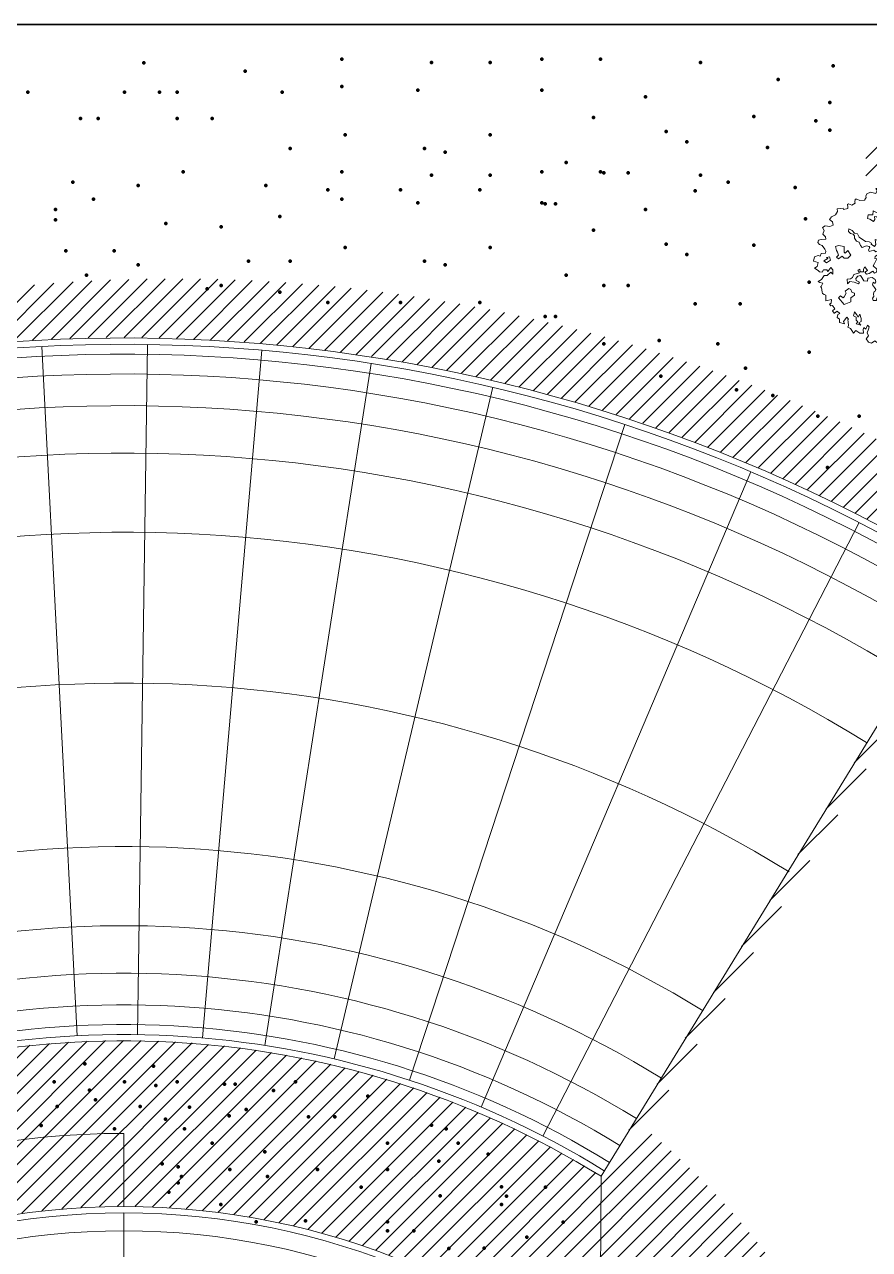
# Model space of a CAD drawing. Header units: millimetres. Extents: x 262 to 370, y -104 to 114.
# Drawn here: x 309.99 to 331.33, y 83.31 to 114.26 of the extents above; entities that cross this region are included whole.
import ezdxf

# ---------------------------------------------------------------- set-up
doc = ezdxf.new("R2010")
doc.units = ezdxf.units.MM
doc.header["$LTSCALE"] = 0.1
doc.layers.get('0').update_dxf_attribs({"lineweight": 9})
for name, color, linetype, lineweight in [('detalles', 2, 'Continuous', 9), ('gruesomarco', 20, 'Continuous', 100), ('letreros y cotas', 6, 'Continuous', 13), ('mobiliario', 3, 'Continuous', 13), ('terreno', 8, 'Continuous', 35)]:
    doc.layers.add(name, color=color, linetype=linetype, lineweight=lineweight)

# ---------------------------------------------------------------- blocks, each defined once
blk = doc.blocks.new('arbol1')
at = {"color": 0, "linetype": 'ByBlock'}
for points in [[(98.430052415685, 86.90007055756854), (98.53582258097981, 86.82122911186539), (98.58767070122246, 86.7714345145792), (98.63744489665532, 86.79218226344844), (98.68099731765909, 86.74238766616224), (98.6229274229874, 86.68636874421529), (98.55863575388662, 86.67806964466757), (98.5150833328828, 86.59300387430366), (98.4570134382111, 86.65732189579833), (98.38649999468123, 86.59922819896445), (98.36576074658421, 86.52868585280899), (98.5150833328828, 86.49133990484435), (98.47982661111786, 86.49133990484435), (98.55034005464779, 86.54320927701747), (98.61463172374857, 86.44984440710584), (98.58767070122246, 86.38552638561117), (98.5088615584537, 86.37722728606349), (98.44456988935292, 86.38552638561117), (98.40723924277825, 86.33365701343808), (98.37198252101331, 86.38552638561117), (98.31391262634162, 86.34818043764653), (98.33672579924837, 86.25689034262186), (98.430052415685, 86.21332006999643), (98.45079166378201, 86.15522637316252), (98.5088615584537, 86.18427322157947), (98.50056585921493, 86.09920745121556), (98.46530913744994, 86.06186150325092), (98.39272176911032, 86.0763849274594), (98.32843010000954, 86.06186150325092), (98.25791665647961, 86.09920745121556), (98.22265993471467, 86.06186150325092), (98.21436423547584, 86.00584258130397), (98.13555509270714, 86.04733807904245), (98.06504164917726, 86.1261795247456), (97.95719755907265, 86.16352547271023), (97.86387094263603, 86.16974979737103), (97.78506179986732, 86.2278434942049), (97.82031852163226, 86.13447862429328), (97.94268008540473, 86.10543177587635), (97.89912766440096, 86.04733807904245), (97.94268008540473, 85.96227230867854), (97.99245428083759, 86.01206690596473), (98.09200267170337, 85.91247771139234), (98.15007256637506, 85.81288851681995), (98.24339918281169, 85.88343086297539), (98.27865590457668, 85.76931824419455), (98.20814246104675, 85.75479481998605), (98.13555509270714, 85.68217769894369), (98.17081181447207, 85.64068220120521), (98.09200267170337, 85.60333625324054), (98.05052417550928, 85.65520562541366), (98.00697175450557, 85.5825885043713), (97.9074233636398, 85.62615877699673), (97.83483599530018, 85.72574797156909), (97.7415093788635, 85.71952364690833), (97.72699190519563, 85.64068220120521), (97.80580104796434, 85.61785967744902), (97.92194083730772, 85.53279390708511), (97.87009271706512, 85.48922363445968), (97.91364513806889, 85.424905612965), (97.89912766440096, 85.38963443988729), (97.80580104796434, 85.41868128830424), (97.79957927353519, 85.37511101567884), (97.82031852163226, 85.32531641839262), (97.77054432619934, 85.32531641839262), (97.71247443152765, 85.32531641839262), (97.68551340900154, 85.29626956997566), (97.63573921356863, 85.36058759147036), (97.62122173990076, 85.26722272155874), (97.67099593533362, 85.21742812427254), (97.59218679256492, 85.18215695119483), (97.56315184522907, 85.21742812427254), (97.46982522879239, 85.22572722382023), (97.42627280778862, 85.12406325436092), (97.47812092803122, 85.13236235390863), (97.4905644768894, 85.08049298173552), (97.38479431159453, 85.05352090820548), (97.35575936425874, 85.10331550549168), (97.27695022148998, 85.16763352698635), (97.24169349972505, 85.12406325436092), (97.20436285315043, 85.18838127585559), (97.14836688328842, 85.18215695119483), (97.14836688328842, 85.095016405944), (97.22717602605712, 85.05974523286625), (97.18362360505336, 85.01617496024085), (97.11933193595257, 85.02447405978853), (97.0757795149488, 85.0887920812832), (97.01148784584802, 85.06804433241396), (96.9617136504151, 85.13236235390863), (96.8829045076464, 85.1966803754033), (96.92645692865017, 85.21120379961178), (96.86838703397848, 85.10331550549168), (96.7688386431127, 85.10331550549168), (96.73980369577686, 85.0452218086578), (96.78957789120977, 85.05974523286625), (96.82483461297471, 85.00995063558008), (96.80409536487764, 84.98090378716313), (96.62573783124321, 84.89583801679919), (96.56144616214237, 84.98920288671081), (96.5531504629036, 85.0887920812832), (96.57596363581035, 85.13236235390863), (96.51789374113866, 85.17385785164711), (96.53863298923568, 85.26099839689795), (96.51167196670951, 85.33154074305341), (96.45982384646697, 85.37511101567884), (96.42456712470198, 85.29626956997566), (96.445306372799, 85.21120379961178), (96.37479292926912, 85.15311010277787), (96.40382787660496, 85.10953983015247), (96.43286282394081, 85.0452218086578), (96.36649723003029, 84.89583801679919), (96.29598378650041, 84.96638036295465), (96.23791389182873, 85.0306983844493), (96.18813969639581, 84.98920288671081), (96.13836550096295, 85.0306983844493), (96.05333458376509, 84.97467946250234), (95.98074721542548, 84.99542721137158), (95.92267732075379, 85.08049298173552), (95.98074721542548, 85.15933442743864), (95.94549049366054, 85.23817587314178), (95.98074721542548, 85.32531641839262), (96.0014864635225, 85.38963443988729), (95.96000796732847, 85.424905612965), (95.9102337718956, 85.32531641839262), (95.86668135089184, 85.36888669101805), (95.84386817798509, 85.31701731884493), (95.85838565165301, 85.22572722382023), (95.75883726078723, 85.22572722382023), (95.65928886992151, 85.29626956997566), (95.60121897524982, 85.22572722382023), (95.55766655424605, 85.2900452453149), (95.53070553171989, 85.34606416726189), (95.45811816338028, 85.37511101567884), (95.47885741147729, 85.41868128830424), (95.4664138626191, 85.51204615821587), (95.45811816338028, 85.56184075550206), (95.47885741147729, 85.5825885043713), (95.43737891528326, 85.6323831016575), (95.35027407327573, 85.5244948075374), (95.37930902061157, 85.46017678604272), (95.25072568241, 85.49752273400739), (95.25072568241, 85.5825885043713), (95.18643401330917, 85.61785967744902), (95.20717326140618, 85.69670112315217), (95.25694745683904, 85.71952364690833), (95.19265578773826, 85.783841668403), (95.12214234420838, 85.7340470711168), (95.11384664496956, 85.7340470711168), (95.07236814877547, 85.79006599306379), (95.12836411863748, 85.83986059034999), (95.07236814877547, 85.92700113560082), (95.02881572777176, 85.9187020360531), (94.99355900600676, 85.96227230867854), (95.0350375022008, 85.98302005754778), (95.04333320143962, 86.0763849274594), (94.90645416399923, 86.04111375438168), (94.90645416399923, 86.11165610053712), (94.90645416399923, 86.18427322157947), (94.8649756678052, 86.19879664578798), (94.82142324680137, 86.2278434942049), (94.8131275475626, 86.26311466728262), (94.79238829946553, 86.37722728606349), (94.77164905136851, 86.39175071027196), (94.78616652503644, 86.40627413448044), (94.82764502123052, 86.48511558018359), (94.74883587846182, 86.50586332905283), (94.71357915669682, 86.53491017746978), (94.79238829946553, 86.57848045009519), (94.8649756678052, 86.68636874421529), (94.93548911133507, 86.68636874421529), (95.02881572777176, 86.76521018991843), (95.07858992320462, 86.71334081774529), (95.07858992320462, 86.82952821141308), (95.02881572777176, 86.88554713336006), (94.95622835943209, 86.78595793878767), (94.92926733690598, 86.82952821141308), (94.84216249489845, 86.82952821141308), (94.8131275475626, 86.76521018991843), (94.74261410403267, 86.77765883923996), (94.71357915669682, 86.80670568765692), (94.6202525402602, 86.86479938449082), (94.68454420936098, 86.90836965711622), (94.71357915669682, 87.01418317634938), (94.59121759292435, 87.04323002476633), (94.6140307658311, 87.1573426435472), (94.70735738226773, 87.18638949196415), (94.75713157770059, 87.17186606775567), (94.78616652503644, 87.23618408925034), (94.8919366903313, 87.25070751345882), (94.90645416399923, 87.30050211074501), (94.87741921666338, 87.34407238337042), (94.8131275475626, 87.4436615779428), (94.74261410403267, 87.466484101699), (94.6990616830289, 87.51627869898519), (94.72187485593565, 87.57437239581907), (94.78616652503644, 87.59512014468834), (94.90023238957014, 87.6013444693491), (94.8919366903313, 87.65943816618301), (94.82764502123052, 87.72375618767768), (94.8649756678052, 87.82334538225007), (94.82142324680137, 87.89596250329242), (94.88571491590221, 87.93953277591783), (95.00807647967468, 87.92500935170938), (95.08688562244345, 87.95198142523941), (95.07236814877547, 88.03912197049021), (94.99978078043591, 88.0951408924372), (95.04333320143962, 88.16775801347956), (95.15117729154423, 88.21755261076578), (95.20095148697709, 88.2963940564689), (95.18643401330917, 88.36901117751125), (95.34405229884658, 88.38353460171973), (95.35027407327573, 88.3544877533028), (95.45811816338028, 88.37523550217205), (95.45811816338028, 88.41880577479748), (95.45189638895118, 88.47482469674443), (95.4726356370482, 88.48934812095291), (95.47885741147729, 88.48934812095291), (95.55766655424605, 88.46237604742288), (95.64477139625359, 88.51217064470907), (95.63647569701476, 88.5391427182391), (95.64477139625359, 88.61175983928146), (95.68832381725736, 88.61175983928146), (95.75883726078723, 88.57648866620374), (95.88742059898885, 88.58271299086451), (95.88742059898885, 88.6055355146207), (95.92267732075379, 88.65533011190689), (95.9164555463247, 88.69060128498461), (95.93719479442171, 88.74869498181852), (96.03052141085834, 88.790190479557), (96.16740044829879, 88.75491930647928), (96.20265717006373, 88.8337607521824), (96.16740044829879, 88.87733102480783), (96.23169211739958, 88.87733102480783), (96.26072706473542, 88.82753642752164), (96.27524453840334, 88.69682560964537), (96.25243136549659, 88.59723641507298), (96.29598378650041, 88.56196524199527), (96.33953620750412, 88.59101209041222), (96.3540536811721, 88.69060128498461), (96.41004965103406, 88.69682560964537), (96.45982384646697, 88.6055355146207), (96.59048110947822, 88.43332919900593), (96.64025530491108, 88.38975892638052), (96.68173380110517, 88.58271299086451), (96.62573783124321, 88.64080668769842), (96.58218541023939, 88.71964813340156), (96.59048110947822, 88.80471390376547), (96.63195960567231, 88.79848957910468)], [(96.63195960567231, 88.79848957910468), (96.66721632743725, 88.88355534946862), (96.73980369577686, 88.91882652254634), (96.79787359044855, 88.87733102480783), (96.79787359044855, 88.82753642752164), (96.81239106411647, 88.76944273068776), (96.84764778588146, 88.76944273068776), (96.91193945498225, 88.8337607521824), (96.99697037218004, 88.86280760059935), (97.01148784584802, 88.82753642752164), (97.04674456761296, 88.82753642752164), (97.09029698861673, 88.85450850105167), (97.1338494096205, 88.79848957910468), (97.12555371038167, 88.7403958822708), (97.15458865771751, 88.74869498181852), (97.23339780048622, 88.79848957910468), (97.28317199591913, 88.80471390376547), (97.297689469587, 88.7403958822708), (97.27695022148998, 88.66985353611534), (97.35575936425874, 88.71134903385385), (97.36198113868784, 88.6055355146207), (97.42005103335953, 88.59723641507298), (97.43456850702745, 88.66985353611534), (97.43456850702745, 88.72587245806233), (97.51337764979615, 88.71964813340156), (97.53411689789323, 88.73417155761001), (97.54863437156109, 88.66985353611534), (97.51337764979615, 88.61175983928146), (97.56937361965817, 88.61175983928146), (97.62744351432985, 88.66985353611534), (97.67099593533362, 88.61175983928146), (97.6564784616657, 88.55366614244758), (97.6564784616657, 88.4976472205006), (97.64818276242687, 88.42503009945824), (97.70003088266947, 88.43955352366669), (97.72699190519563, 88.4976472205006), (97.77884002543817, 88.43955352366669), (97.84313169453901, 88.48934812095291), (97.86387094263603, 88.5391427182391), (97.88461019073304, 88.4976472205006), (97.9343843861659, 88.4976472205006), (97.89912766440096, 88.43332919900593), (97.86387094263603, 88.36901117751125), (97.92816261173681, 88.31714180533814), (97.95719755907265, 88.37523550217205), (97.97793680716967, 88.32544090488585), (98.04222847627045, 88.3544877533028), (98.10652014537129, 88.36901117751125), (98.12103761903921, 88.30469315601658), (98.0712634236063, 88.2465994591827), (98.01319352893461, 88.21755261076578), (98.01319352893461, 88.15323458927111), (98.04222847627045, 88.07439314356796), (98.0712634236063, 88.13248684040184), (98.12933331827799, 88.07439314356796), (98.12933331827799, 88.16153368881879), (98.18532928814, 88.18228143768803), (98.19984676180792, 88.22585171031346), (98.22265993471467, 88.14701026461032), (98.24339918281169, 88.0951408924372), (98.19984676180792, 88.05364539469872), (98.19362498737883, 88.01007512207329), (98.24962095724084, 88.03082287094253), (98.25791665647961, 87.9602805247871), (98.25791665647961, 87.91671025216166), (98.21436423547584, 87.88766340374471), (98.1791075137109, 87.852392230667), (98.21436423547584, 87.80882195804159), (98.25791665647961, 87.852392230667), (98.30146907748338, 87.88143907908395), (98.37198252101331, 87.83164448179775), (98.43627419011409, 87.76732646030308), (98.40723924277825, 87.74450393654689), (98.29317337824455, 87.72998051233844), (98.23510348357286, 87.66566249084377), (98.19362498737883, 87.6013444693491), (98.0712634236063, 87.64491474197453), (98.15007256637506, 87.53080212319367), (98.25791665647961, 87.5515498720629), (98.33672579924837, 87.6013444693491), (98.430052415685, 87.55984897161062), (98.47982661111786, 87.61586789355758), (98.52960080655077, 87.5515498720629), (98.52960080655077, 87.48723185056824), (98.44456988935292, 87.50175527477671), (98.35746504734539, 87.48723185056824), (98.22888170914376, 87.40216608020432), (98.35746504734539, 87.35859580757892), (98.430052415685, 87.38764265599585), (98.57937500198364, 87.32954895916197), (98.61463172374857, 87.33784805870965), (98.63744489665532, 87.25070751345882), (98.55863575388662, 87.20921201572031), (98.46530913744994, 87.19468859151186), (98.43627419011409, 87.11584714580869), (98.37198252101331, 87.04323002476633), (98.44456988935292, 86.99965975214093), (98.57937500198364, 87.03700570010557), (98.63744489665532, 86.9726876786109), (98.5938924756515, 86.90007055756854), (98.52337903212162, 86.93534173064626), (98.430052415685, 86.90007055756854)]]:
    blk.add_lwpolyline(points, dxfattribs=at)
for points in [[(96.9978682352567, 88.61274682132492), (96.89794063303106, 88.55544776785874), (96.93328088259864, 88.52009303274133), (96.93328088259864, 88.46279397927515), (96.97593290793884, 88.4189053425776), (97.03320848482429, 88.47620439604381), (97.00518001102932, 88.52009303274133), (97.09779583748235, 88.53350344951), (97.07707913945995, 88.57007731342458)], [(96.28131420954105, 88.25432295496199), (96.20332193463321, 88.26895250052783), (96.10339433240756, 88.31893678121108), (96.08877078086232, 88.21896821984456), (95.97421962709143, 88.21165344706162), (95.95228429977362, 88.12509530246376), (96.01687165243163, 88.10437011291219), (96.10948747888472, 88.04707105944601), (96.13873458197514, 88.09705534012926), (96.13142280620252, 88.17629871194418), (96.19601015886059, 88.16898393916128), (96.2179454861784, 88.10437011291219), (96.30324953685886, 88.14703962081254), (96.33249663994928, 88.20433867427872), (96.42511246640231, 88.18239435592994), (96.43242424217493, 88.23359776541037), (96.3385897864265, 88.28358204609367)], [(97.8350665612204, 87.88980344461328), (97.70711048519979, 87.92515817973072), (97.64983490831435, 87.8532295806987), (97.58524755565628, 87.8325043911471), (97.6132760294513, 87.88248867183034), (97.57793577988366, 87.96051291484815), (97.55600045256585, 87.91052863416488), (97.52066020299822, 87.79593052723251), (97.44876107456759, 87.7313167009834), (97.49872487568041, 87.7240019282005), (97.35614524811456, 87.65329245796562), (97.27693434391125, 87.56673431336776), (97.36345702388712, 87.5740490861507), (97.47800817765801, 87.5813638589336), (97.44144929879496, 87.61671859405104), (97.54259553031602, 87.66060723074852), (97.60596425367868, 87.63134813961688), (97.64983490831435, 87.7240019282005), (97.72051540744951, 87.76057579211505), (97.74245073476737, 87.80324530001542), (97.814349863198, 87.78861575444958), (97.89965391387847, 87.74594624654924), (97.9289010169689, 87.79593052723251), (97.9715530423091, 87.87517389904744), (98.05807572228503, 87.90321386138194), (97.94352456851414, 87.92515817973072)], [(96.48238804328776, 86.91571953568814), (96.54697539594582, 86.91571953568814), (96.62496767085361, 87.00105855148882), (96.60425097283127, 87.05104283217207), (96.63959122239885, 87.10834188563828), (96.6761501012619, 87.17295571188737), (96.65421477394409, 87.2083104470048), (96.64690299817147, 87.28755381881973), (96.6968667992843, 87.3229085539372), (96.68224324773905, 87.38020760740338), (96.68955502351167, 87.4521362064354), (96.73342567814734, 87.49480571433574), (96.76876592771498, 87.50943525990158), (96.77607770348754, 87.5886786317165), (96.75414237616974, 87.65329245796562), (96.81872972882775, 87.7179062842147), (96.80410617728256, 87.79593052723251), (96.77607770348754, 87.84591480791576), (96.80410617728256, 87.88248867183034), (96.82604150460037, 87.87517389904744), (96.86138175416801, 87.8325043911471), (96.88331708148581, 87.8532295806987), (96.90525240880368, 87.80324530001542), (96.88331708148581, 87.74594624654924), (96.84066505614561, 87.66670287473428), (96.86869352994063, 87.61671859405104), (96.89062885725843, 87.55941954058486), (96.84797683191823, 87.48871007034998), (96.79070125503279, 87.47408052478414), (96.79070125503279, 87.40946669853503), (96.84066505614561, 87.3302233267201), (96.91256418457624, 87.35948241785178), (97.00518001102932, 87.35948241785178), (96.9978682352567, 87.3229085539372), (97.04783203636953, 87.29486859160266), (97.11241938902754, 87.24488431091939), (97.19163029323084, 87.26560950047099), (97.21965876702586, 87.21562521978774), (97.26231079236607, 87.1802704846703), (97.30618144700168, 87.10834188563828), (97.4560728503402, 87.01568809705466), (97.40610904922733, 87.00105855148882), (97.30618144700168, 87.00105855148882), (97.24890587011623, 87.05104283217207), (97.18431851745822, 87.0437280593892), (97.1550714143678, 87.09371234007244), (97.09779583748235, 87.12297143120412), (97.00518001102932, 87.08761669608668), (96.94059265837126, 87.10102711285538), (96.98324468371146, 87.13760097676993), (97.02711533834713, 87.18758525745321), (97.05514381214215, 87.15832616632156), (97.06976736368733, 87.19490003023614), (96.98324468371146, 87.26560950047099), (96.96252798568906, 87.20221480301905), (96.87600530571319, 87.21562521978774), (96.76876592771498, 87.1802704846703), (96.82604150460037, 87.13760097676993), (96.83335328037299, 87.07298715052085), (96.92596910682607, 87.0303176426205), (96.93328088259864, 86.95107427080555), (96.96983976146169, 86.93644472523971), (97.01980356257451, 86.87914567177353), (96.92596910682607, 86.87914567177353), (96.86138175416801, 86.9084047629052), (96.88331708148581, 86.9291299524568), (96.81141795305518, 86.95838904358848), (96.76145415194236, 86.87914567177353), (96.80410617728256, 86.81453184552441), (96.78338947926017, 86.74260324649242), (96.72611390237472, 86.67189377625755), (96.74683060039712, 86.59996517722553), (96.79070125503279, 86.57802085887676), (96.82604150460037, 86.52072180541057), (96.76145415194236, 86.47805229751023), (96.64690299817147, 86.47073752472733), (96.61887452437645, 86.52072180541057), (96.63959122239885, 86.56461044210809), (96.66152654971665, 86.66457900347461), (96.63959122239885, 86.72187805694082), (96.5823156455134, 86.76454756484117), (96.47507626751519, 86.72187805694082), (96.44704779372017, 86.69261896580915), (96.39586536331188, 86.62800513956006), (96.35321333797168, 86.67189377625755), (96.25328573574603, 86.59996517722553), (96.28862598531362, 86.55729566932519), (96.3385897864265, 86.50731138864191), (96.2240386326556, 86.46342275194439), (96.23866218420079, 86.40612369847821), (96.23866218420079, 86.33541422824334), (96.26790928729122, 86.30615513711169), (96.31056131263148, 86.29152559154585), (96.33249663994928, 86.22081612131097), (96.26059751151865, 86.15620229506186), (96.18869838308797, 86.10621801437861), (96.1813866073154, 86.05501460489819), (96.10339433240756, 86.05501460489819), (96.0814590050897, 86.11231365836437), (96.11679925465728, 86.14888752227895), (96.10948747888472, 86.22081612131097), (96.12411103042996, 86.27811517477716), (96.15335813352038, 86.28421081876292), (96.16676305577016, 86.32809945546043), (96.13142280620252, 86.37808373614371), (96.0814590050897, 86.44269756239282), (96.10339433240756, 86.51340703262767), (96.14604635774776, 86.47805229751023), (96.16676305577016, 86.52072180541057), (96.14604635774776, 86.58533563165969), (96.07414722931708, 86.62800513956006), (95.96690785131887, 86.61459472279137), (95.95959607554619, 86.54266612375935), (95.86698024909322, 86.54998089654225), (95.80970467220777, 86.62800513956006), (95.78045756911729, 86.67920854904048), (95.70855844068666, 86.66457900347461), (95.65859463957383, 86.60727995000843), (95.67321819111908, 86.55729566932519), (95.75242909532233, 86.51340703262767), (95.73049376800452, 86.47073752472733), (95.61594261423363, 86.51340703262767), (95.5087032362353, 86.52803657819351), (95.45142765934992, 86.47073752472733), (95.4441158835773, 86.59265040444262), (95.53063856355317, 86.59996517722553), (95.58060236466599, 86.63531991234296), (95.60863083846101, 86.70724851137498), (95.75242909532233, 86.74991801927533), (95.70855844068666, 86.81453184552441), (95.75974087109489, 86.84379093665609), (95.77314579334472, 86.77186233762407), (95.85235669754798, 86.77186233762407), (95.85235669754798, 86.84379093665609), (95.88769694711561, 86.90108999012227), (95.95228429977362, 86.80721707274154), (95.88769694711561, 86.76454756484117), (95.93156760175123, 86.71456328415789), (95.99493632511383, 86.73650760250666), (96.08877078086232, 86.79380665597284), (96.13142280620252, 86.74260324649242), (96.1813866073154, 86.76454756484117), (96.18869838308797, 86.80721707274154), (96.19601015886059, 86.84379093665609), (96.10339433240756, 86.9291299524568), (96.13142280620252, 86.98642900592299), (96.18869838308797, 87.10102711285538), (96.13873458197514, 87.11565665842119), (96.15335813352038, 87.16564093910446), (96.19601015886059, 87.19490003023614), (96.24597395997341, 87.12297143120412), (96.27522106306384, 87.058357604955), (96.3178730884041, 87.10102711285538), (96.29593776108624, 87.15832616632156), (96.24597395997341, 87.21562521978774), (96.23866218420079, 87.3094981371685), (96.16676305577016, 87.28023904603685), (96.11679925465728, 87.3229085539372), (96.00224810088645, 87.28755381881973), (95.98153140286405, 87.3302233267201), (96.01687165243163, 87.38752238018628), (95.99493632511383, 87.41678147131796), (95.93156760175123, 87.4314110168838), (95.82310959445749, 87.38752238018628), (95.78045756911729, 87.44482143365246), (95.7451173195497, 87.52406480546739), (95.68052996689164, 87.55210476780192), (95.63056616577882, 87.62403336683394), (95.63056616577882, 87.68864719308306), (95.59400728691577, 87.7240019282005), (95.52332678778055, 87.74594624654924), (95.47945613314494, 87.79593052723251), (95.4867679089175, 87.8605443534816), (95.56597881312075, 87.81787484558126), (95.63056616577882, 87.75326101933217), (95.7024652942095, 87.7386314737663), (95.7451173195497, 87.65329245796562), (95.90963227443342, 87.54600912381616), (96.00224810088645, 87.53137957825032), (96.05952367777189, 87.50212048711865), (96.04611875552212, 87.47408052478414), (96.13142280620252, 87.41678147131796), (96.16676305577016, 87.46676575200121), (96.15335813352038, 87.5886786317165), (96.30324953685886, 87.53869435103326), (96.27522106306384, 87.44482143365246), (96.28862598531362, 87.38020760740338), (96.38977221683473, 87.43750666086956), (96.42511246640231, 87.63866291239978), (96.46045271596995, 87.67401764751722), (96.48969981906038, 87.5740490861507), (96.41048891485713, 87.36679719063468), (96.32518486417666, 87.28755381881973), (96.36783688951687, 87.2083104470048), (96.43973601794755, 87.25951385648523), (96.46045271596995, 87.13760097676993), (96.3605251137443, 87.08761669608668), (96.32518486417666, 86.97911423314008), (96.4031771390845, 87.01568809705466), (96.41048891485713, 86.94375949802264), (96.41780069062975, 86.90108999012227)], [(95.46273576788451, 87.12463523091591), (95.5346913611732, 87.19795075252483), (95.46273576788451, 87.31742789885044), (95.39078017459582, 87.24547007208614), (95.36770007863527, 87.26990857928911), (95.36770007863527, 87.41382423281772), (95.22243123935436, 87.43690504517608), (95.15047564606567, 87.41382423281772), (95.17491339472974, 87.31742789885044), (95.19935114339387, 87.26990857928911), (95.22243123935436, 87.19795075252483), (95.17491339472974, 87.14907373811889), (95.22243123935436, 87.10155441855755), (95.31882458130713, 87.17351224532186), (95.36770007863527, 87.12463523091591)], [(98.03412998842725, 87.22103156488316), (98.03412998842725, 87.29298939164747), (97.89021880184987, 87.26990857928911), (97.8657810531858, 87.22103156488316), (97.72186986660842, 87.17351224532186), (97.62547652465565, 87.19795075252483), (97.6743520219838, 87.12463523091591), (97.84134330452167, 87.14907373811889), (97.8657810531858, 87.10155441855755), (97.8657810531858, 87.02959659179325), (97.93773664647443, 87.02959659179325), (97.96217439513856, 87.17351224532186), (98.05856773709132, 87.17351224532186), (98.15496107904409, 87.22103156488316)], [(94.85673656317772, 87.05104283217207), (94.95666416540337, 87.10834188563828), (94.92132391583573, 87.13760097676993), (95.00053482003904, 87.15832616632156), (95.02125151806143, 87.07298715052085), (94.92132391583573, 87.00105855148882)], [(98.15800332451067, 86.6499494579088), (98.07879242030737, 86.62800513956006), (98.05076394651235, 86.58533563165969), (98.02151684342192, 86.64263468512587), (97.96424126653653, 86.57070608609388), (98.00689329187674, 86.53535135097641), (97.9934883696269, 86.46342275194439), (98.05076394651235, 86.42806801682696), (98.12266307494303, 86.52072180541057), (98.06538749805759, 86.53535135097641), (98.17262687605586, 86.59996517722553), (98.22259067716868, 86.499996615859), (98.29448980559937, 86.59265040444262), (98.21527890139612, 86.72187805694082)], [(96.96252798568906, 86.47805229751023), (97.02711533834713, 86.42806801682696), (97.16969496591298, 86.43538278960989), (97.25621764588885, 86.499996615859), (97.22697054279843, 86.52803657819351), (97.29886967122911, 86.54998089654225), (97.37686194613696, 86.47073752472733), (97.29155789545649, 86.44269756239282), (97.29886967122911, 86.37076896336077), (97.39148549768214, 86.37808373614371), (97.49141309990779, 86.30615513711169), (97.49141309990779, 86.24154131086257), (97.37076879965974, 86.27080040199425), (97.23428231857105, 86.2488560836455), (97.16969496591298, 86.32809945546043), (97.0405202605969, 86.34882464501203), (96.96252798568906, 86.32078468267753), (96.93328088259864, 86.38539850892661)], [(95.5346913611732, 86.33174144166404), (95.48717351654858, 86.35617994886701), (95.39078017459582, 86.2842221221027), (95.41521792325989, 86.23670280254137), (95.36770007863527, 86.1403064685741), (95.3432623299712, 86.11586796137112), (95.2713067366825, 86.16474497577707), (95.22243123935436, 86.11586796137112), (95.36770007863527, 85.94751380063957), (95.5346913611732, 86.01947162740387), (95.5346913611732, 86.11586796137112), (95.63108470312596, 86.18782578813543), (95.63108470312596, 86.23670280254137), (95.55912910983727, 86.25978361489973)], [(97.01980356257451, 85.3820555088698), (96.97593290793884, 85.47592842625056), (97.00518001102932, 85.54663789648544), (96.96983976146169, 85.61856649551746), (96.94059265837126, 85.6539212306349), (96.98324468371146, 85.73316460244985), (97.02711533834713, 85.6539212306349), (97.08439091523258, 85.66855077620073), (97.0405202605969, 85.73316460244985), (96.96983976146169, 85.81240797426477), (96.8552886076908, 85.88311744449965), (96.86869352994063, 85.9696755890975), (96.83335328037299, 86.01234509699785), (96.76145415194236, 86.06964415046403), (96.89062885725843, 86.0623293776811), (96.89794063303106, 86.12694320393021), (96.79070125503279, 86.13425797671312), (96.74683060039712, 86.17692748461349), (96.70417857505691, 86.15620229506186), (96.63227944662628, 86.20618657574516), (96.60425097283127, 86.13425797671312), (96.63959122239885, 86.04891896091243), (96.62496767085361, 85.96236081631457), (96.64690299817147, 85.9196913084142), (96.63227944662628, 85.83313316381637), (96.5823156455134, 85.88311744449965), (96.5396636201732, 85.86239225494802), (96.5823156455134, 85.79046365591603), (96.63959122239885, 85.72584982966691), (96.71149035082954, 85.7624236935815), (96.76145415194236, 85.68318032176654), (96.76145415194236, 85.62588126830036), (96.81872972882775, 85.60393694995162), (96.80410617728256, 85.73316460244985), (96.77607770348754, 85.85507748216511), (96.8552886076908, 85.79046365591603), (96.84797683191823, 85.70512464011532), (96.86869352994063, 85.58321176040002), (96.91865733105345, 85.51859793415093)], [(95.6659064153464, 85.46129888068475), (95.70855844068666, 85.511283161368), (95.67321819111908, 85.55395266926837), (95.6659064153464, 85.62588126830036), (95.60131906268839, 85.6612360034178), (95.63056616577882, 85.7624236935815), (95.68784174266426, 85.69049509454948), (95.72318199223184, 85.6331960410833), (95.75974087109489, 85.70512464011532), (95.79508112066253, 85.59662217716871), (95.79508112066253, 85.51859793415093), (95.73780554377709, 85.48933884301925), (95.78776934488991, 85.42472501677014)], [(97.6743520219838, 85.89999448107824), (97.60103877599158, 85.92443298828121), (97.4571275894142, 85.97195230784254), (97.4340474934537, 85.89999448107824), (97.4340474934537, 85.85111746667229), (97.50600308674234, 85.87555597387527), (97.55352093136696, 85.87555597387527), (97.60103877599158, 85.80359814711096)]]:
    blk.add_lwpolyline(points, close=True, dxfattribs=at)
blk = doc.blocks.new('sombras')
at = {"layer": 'letreros y cotas'}
h = blk.add_hatch(dxfattribs=at)
h.set_pattern_fill('ANSI31', color=256, scale=0.1, style=0)
h.set_pattern_definition([(45, (19.06233449662977, 4.353450338928951), (-0.2245064030267288, 0.2245064030267289), [])])
edge = h.paths.add_edge_path()
edge.add_arc((561.8031991810423, 160.2362083958853), 2.401428548737798, 294.4996074296767, 523.0853259866143)
edge.add_arc((560.5014998098437, 158.7496835911222), 2.401428548737798, -16.91467401338582, 114.4996074296767, ccw=False)
edge = h.paths.add_edge_path()
edge.add_arc((570.2882367456297, 160.5795384148594), 2.401428548737798, 294.4996074296767, 523.0853259866143)
edge.add_arc((568.9865373744311, 159.0930136100963), 2.401428548737798, -16.91467401338582, 114.4996074296767, ccw=False)
edge = h.paths.add_edge_path()
edge.add_arc((545.9974259155633, 160.2362083958853), 2.401428548737798, 294.4996074296767, 523.0853259866143)
edge.add_arc((544.6957265443648, 158.7496835911222), 2.401428548737798, -16.91467401338582, 114.4996074296767, ccw=False)
edge = h.paths.add_edge_path()
edge.add_arc((554.0650014778838, 160.3969733974548), 2.401428548737798, 294.4996074296767, 523.0853259866143)
edge.add_arc((552.7633021066853, 158.9104485926916), 2.401428548737798, -16.91467401338582, 114.4996074296767, ccw=False)
edge = h.paths.add_edge_path()
edge.add_arc((538.2592282124049, 160.3969733974548), 2.401428548737798, 294.4996074296767, 523.0853259866143)
edge.add_arc((536.9575288412063, 158.9104485926916), 2.401428548737798, -16.91467401338582, 114.4996074296767, ccw=False)
edge = h.paths.add_edge_path()
edge.add_arc((549.878802642306, 141.7685703210967), 2.401428548737798, 343.0853259866142, 474.4996074296768)
edge.add_arc((551.1805020135046, 143.2550951258598), 2.401428548737798, -65.5003925703233, 163.0853259866142, ccw=False)
edge = h.paths.add_edge_path()
edge.add_arc((570.1645120974815, 150.73203551137), 2.401428548737798, 294.4996074296767, 523.0853259866143)
edge.add_arc((568.862812726283, 149.2455107066069), 2.401428548737798, -16.91467401338582, 114.4996074296767, ccw=False)
edge = h.paths.add_edge_path()
edge.add_arc((570.5173901547341, 136.7984470085273), 2.401428548737798, 294.4996074296767, 523.0853259866143)
edge.add_arc((569.2156907835356, 135.3119222037642), 2.401428548737798, -16.91467401338582, 114.4996074296767, ccw=False)
edge = h.paths.add_edge_path()
edge.add_arc((559.8495910650225, 137.0723812948702), 2.401428548737798, 294.4996074296767, 523.0853259866143)
edge.add_arc((558.547891693824, 135.5858564901071), 2.401428548737798, -16.91467401338582, 114.4996074296767, ccw=False)
edge = h.paths.add_edge_path()
edge.add_arc((565.4065935227459, 136.8600620248719), 2.401428548737798, 294.4996074296767, 523.0853259866143)
edge.add_arc((564.1048941515473, 135.3735372201088), 2.401428548737798, -16.91467401338582, 114.4996074296767, ccw=False)
edge = h.paths.add_edge_path()
edge.add_arc((570.419889758662, 143.8379703723226), 2.401428548737798, 294.4996074296767, 523.0853259866143)
edge.add_arc((569.1181903874634, 142.3514455675594), 2.401428548737798, -16.91467401338582, 114.4996074296767, ccw=False)
edge = h.paths.add_edge_path()
edge.add_arc((547.1837606134568, 147.632050822173), 2.401428548737798, 294.4996074296767, 523.0853259866143)
edge.add_arc((545.8820612422583, 146.1455260174098), 2.401428548737798, -16.91467401338582, 114.4996074296767, ccw=False)
edge = h.paths.add_edge_path()
edge.add_arc((542.6484265062247, 150.9206917559727), 2.401428548737798, 294.4996074296767, 523.0853259866143)
edge.add_arc((541.3467271350262, 149.4341669512095), 2.401428548737798, -16.91467401338582, 114.4996074296767, ccw=False)
edge = h.paths.add_edge_path()
edge.add_arc((554.7700335800129, 138.0795385885129), 2.401428548737798, 294.4996074296767, 523.0853259866143)
edge.add_arc((553.4683342088143, 136.5930137837498), 2.401428548737798, -16.91467401338582, 114.4996074296767, ccw=False)
edge = h.paths.add_edge_path()
edge.add_arc((509.635711628407, 162.404834455171), 2.401428548737798, 294.4996074296755, 523.0853259866138)
edge.add_arc((508.3340122572084, 160.9183096504079), 2.401428548737798, -16.914674013386104, 114.4996074296755, ccw=False)
edge = h.paths.add_edge_path()
edge.add_arc((488.8644757262528, 161.5613777874689), 2.401428548737798, 294.4996074296755, 523.0853259866138)
edge.add_arc((487.5627763550543, 160.0748529827058), 2.401428548737798, -16.914674013386104, 114.4996074296755, ccw=False)
edge = h.paths.add_edge_path()
edge.add_arc((482.8286815177893, 161.6867744886931), 2.401428548737798, 294.4996074296755, 523.0853259866138)
edge.add_arc((481.5269821465907, 160.20024968393), 2.401428548737798, -16.914674013386104, 114.4996074296755, ccw=False)
edge = h.paths.add_edge_path()
edge.add_arc((477.2192772721673, 161.2630322471211), 2.401428548737798, 294.4996074296755, 523.0853259866138)
edge.add_arc((475.9175779009688, 159.7765074423579), 2.401428548737798, -16.914674013386104, 114.4996074296755, ccw=False)
edge = h.paths.add_edge_path()
edge.add_arc((477.1517357094789, 153.3761051314466), 2.401428548737798, 294.4996074296755, 523.0853259866138)
edge.add_arc((475.8500363382803, 151.8895803266834), 2.401428548737798, -16.914674013386104, 114.4996074296755, ccw=False)
edge = h.paths.add_edge_path()
edge.add_arc((477.3509302851997, 147.9987343229896), 2.401428548737798, 294.4996074296755, 523.0853259866138)
edge.add_arc((476.0492309140012, 146.5122095182265), 2.401428548737798, -16.914674013386104, 114.4996074296755, ccw=False)
edge = h.paths.add_edge_path()
edge.add_arc((475.2243093765505, 133.689917502514), 1.720709275836569, 353.8327702272225, 463.7521631890683)
edge.add_arc((476.5260087477491, 135.1764423072771), 1.720709275836569, -76.24783681093169, 173.8327702272225, ccw=False)
edge = h.paths.add_edge_path()
edge.add_arc((476.5260087477491, 130.8727675044206), 1.720709275836569, 283.7521631890682, 533.832770227222)
edge.add_arc((475.2243093765505, 129.3862426996575), 1.720709275836569, -6.1672297727780006, 103.75216318906809, ccw=False)
edge = h.paths.add_edge_path()
edge.add_arc((475.8739096616217, 96.24301988672508), 3.15180672505549, 300.5248985121823, 517.0600349041074)
edge.add_arc((474.5722102904232, 94.75649508196196), 3.15180672505549, -22.939965095892603, 120.52489851218229, ccw=False)
edge = h.paths.add_edge_path()
edge.add_arc((533.7874987604318, 95.8445717379604), 3.15180672505549, 300.5248985121831, 517.0600349041074)
edge.add_arc((532.4857993892333, 94.35804693319727), 3.15180672505549, -22.93996509589209, 120.52489851218229, ccw=False)
h = blk.add_hatch(dxfattribs=at)
h.set_pattern_fill('ANSI31', color=256, scale=0.1, style=0)
h.set_pattern_definition([(45, (-3.558730331755896, -38.18793785822481), (-0.2245064030267288, 0.2245064030267289), [])])
edge = h.paths.add_edge_path()
edge.add_line((529.5147687744777, 135.9285951774046), (530.8164681456763, 137.4151199821677))
edge.add_line((530.8164681456763, 137.4151199821677), (540.0986599756184, 152.556476589496))
edge.add_arc((518.7693332916899, 117.9165830675717), 40.68000000000007, 58.37754079463713, 109.3999415243332)
edge.add_line((505.257057607122, 156.2868945834329), (502.5552653063323, 163.8169795731162))
edge.add_arc((518.7693332916899, 117.9165830675717), 48.68000000000001, 109.4554934005552, 139.9553513839168)
edge.add_arc((517.4676339204914, 116.4300582628085), 48.68000000000001, 109.45549340055521, 137.6295820323732, ccw=False)
edge.add_line((501.2535659351338, 162.3304547683531), (503.9553582359234, 154.8003697786698))
edge.add_arc((517.4676339204914, 116.4300582628085), 40.68000000000007, 58.37754079463713, 109.3999415243332, ccw=False)
edge.add_line((538.7969606044198, 151.0699517847328), (529.5147687744777, 135.9285951774046))
h = blk.add_hatch(dxfattribs=at)
h.set_pattern_fill('ANSI31', color=256, scale=0.1, style=0)
h.set_pattern_definition([(45, (-78.86464677082336, -58.94825133383381), (-0.2245064030267288, 0.2245064030267289), [])])
edge = h.paths.add_edge_path()
edge.add_line((529.5147687744777, 135.9285951774046), (530.5900427024445, 137.1565448877635))
edge.add_line((534.7369808794876, 123.6814412764005), (542.3876339204913, 116.5699473043732))
edge.add_line((536.0386802506862, 129.8792070689319), (542.5476339204913, 123.8289542945686))
edge.add_arc((518.7693332916899, 122.6278240553399), 18.73000000000003, 22.77749063150066, 50.86786075134933)
edge.add_arc((517.4676339204914, 116.4300582628085), 18.73000000000003, 22.77749063150054, 158.4055597146161)
edge.add_arc((518.7693332916899, 122.6278240553399), 18.73000000000003, 133.6281371893193, 177.8718972517395)
edge.add_arc((517.4676339204914, 116.4300582628085), 22.91999999999994, 58.29023125829466, 120.467380193217)
edge.add_line((542.3876339204912, 116.5699473043731), (542.3876339204913, 123.9776787275584))

msp = doc.modelspace()

# ---------------------------------------------------------------- linework, layer by layer
at = {"layer": 'detalles'}
for p, q in [((312.8401432234111, 88.73760738688766), (313.0969586281677, 106.1757163969806)), ((311.3185663640184, 88.70983798882258), (310.4256287173101, 106.126963536946)), ((314.4824077885207, 88.6548386590342), (315.9801718074675, 106.0304049215637)), ((316.0569851821587, 88.46441243655993), (318.7445511831265, 105.6960864408593)), ((317.8050955588976, 88.12219530594851), (321.8135907180252, 105.095278896129)), ((319.7070691401622, 87.58608811421504), (325.1527575080097, 104.1540716427044)), ((321.519719906767, 86.90478020712524), (328.3351062542329, 102.9579452824237)), ((323.0770016362423, 86.17398951685341), (331.0691207983549, 101.6749453357246)), ((312.5002751304191, 84.3901099125218), (312.5002751304191, 86.24267520749156)), ((324.5474099844056, 85.1586468271177), (324.5287395620354, 80.01730126101828)), ((312.5002751304191, 65.66010991252179), (312.5002751304191, 84.23010991252178))]:
    msp.add_line(p, q, dxfattribs=at)
msp.add_circle((312.500275130419, 65.66010991252173), 18.118757404999, dxfattribs=at)
for centre, radius, start, end in [((312.5002751304191, 65.66010991252176), 40.27000000000007, 58.37754079463713, 172.6902816954897), ((312.5002751304191, 65.66010991252176), 39.77000000000007, 58.37754079463713, 172.6902816954897), ((312.5002751304191, 65.66010991252176), 38.97000000000008, 58.37754079463713, 172.6902816954897), ((312.5002751304191, 65.66010991252176), 37.77000000000007, 58.37754079463713, 172.6902816954897), ((312.5002751304191, 65.66010991252176), 35.77000000000007, 58.37754079463713, 172.6902816954897), ((312.500275130419, 65.66010991252173), 31.96, 58.29023125829386, 172.7775912318322), ((312.500275130419, 65.66010991252173), 27.83, 58.29023125829386, 172.7775912318322), ((312.500275130419, 65.66010991252173), 25.83, 58.29023125829386, 172.7775912318322), ((312.500275130419, 65.66010991252173), 24.63, 58.29023125829386, 172.7775912318322), ((312.500275130419, 65.66010991252173), 23.83, 58.29023125829386, 172.7775912318322), ((312.500275130419, 65.66010991252173), 23.33, 58.29023125829386, 172.7775912318322), ((312.5002751304191, 65.66010991252176), 20.5825652949698, 90, 180.000000000002)]:
    msp.add_arc(centre, radius, start, end, dxfattribs=at)
at = {"layer": 'gruesomarco'}
for p in [(313.0028278880171, 113.2916134859091), (318.0010759293154, 113.3879354667644), (320.2660584466147, 113.3009052978067), (321.7470087762567, 113.3009052978067), (323.0537295704025, 113.3879354667644), (324.5346791779693, 113.3879354667644), (327.0610059985128, 113.3009052978067), (315.5611839191563, 113.0785794857389), (330.4117014198892, 113.2194567655014), (318.0010759293154, 112.6916918806495), (329.0178658579952, 112.8713351958893), (310.074659795865, 112.5496460363116), (312.5115756724193, 112.5496460363116), (313.3977267797521, 112.5496460363116), (313.8408025543445, 112.5496460363116), (316.4992558763431, 112.5496460363116), (319.9176000976976, 112.6046617116918), (323.0537295704025, 112.6046617116918), (325.667170436619, 112.4306004799951), (330.3245866521411, 112.285077894642), (311.4038866777901, 111.8854785344513), (311.8469620105307, 111.8854785344513), (313.8408025543445, 111.8854785344513), (314.7269536616773, 111.8854785344513), (324.3604503645484, 111.9084181255769), (328.408063205834, 111.9369563250299), (329.976128303224, 111.8269695932717), (318.0881906970635, 111.4732654932258), (321.7470087762567, 111.4732654932258), (326.1898590431074, 111.5602961090741), (330.3245866521411, 111.5888343085271), (316.6943551351695, 111.1251439236137), (320.0918289111186, 111.1251439236137), (326.7125469275206, 111.2992047084197), (328.7565222768263, 111.1536821230666), (320.614517517607, 111.0381133077653), (313.9935251126125, 110.5388866223663), (318.0010759293154, 110.5388866223663), (323.0537295704025, 110.5388866223663), (323.6635322225638, 110.7770219071109), (324.5346791779693, 110.5388866223663), (324.6217939457173, 110.5159309533472), (325.2315973199539, 110.5159309533472), (311.2058539888247, 110.2777952217119), (320.2660584466147, 110.4518564534086), (321.7470087762567, 110.4518564534086), (327.0610059985128, 110.4518564534086), (327.7579234184222, 110.2777952217119), (312.8613082425554, 110.1907650527542), (316.0845524830083, 110.1907650527542), (317.6526175803983, 110.080778320996), (319.4820262589573, 110.080778320996), (321.4856644730125, 110.080778320996), (326.9276581970761, 110.054868494166), (329.4496545816779, 110.1441888734042), (310.7705552607521, 109.581551635597), (311.7285425953131, 109.8426430362514), (318.0010759293154, 109.8426430362514), (319.9176000976976, 109.7556128672937), (323.0537295704025, 109.7556128672937), (323.1408443381507, 109.7326567513839), (323.4021879193196, 109.7326567513839), (325.667170436619, 109.581551635597), (310.7705552607521, 109.3204602349426), (316.4330115540005, 109.407490850791), (329.7157547772326, 109.3464953397401), (313.5582256624646, 109.2334300659849), (314.9520612243586, 109.1463994501365), (324.3604503645484, 109.0593692811788), (326.1898590431074, 108.711247264676), (328.4086078046428, 108.6853374378461), (311.0318995639963, 108.53718647987), (312.2515048683188, 108.53718647987), (318.0881906970635, 108.6242166488277), (321.7470087762567, 108.6242166488277), (326.7125469275206, 108.4501558640217), (312.8613082425554, 108.1890644633672), (315.6489786442679, 108.2760950792156), (316.6943551351695, 108.2760950792156), (320.0918289111186, 108.2760950792156), (320.614517517607, 108.1890644633672), (311.5545874484094, 107.9279730627129), (323.6635322225638, 107.9279730627129), (329.8044549432545, 107.7511082724119), (314.6036021533662, 107.5798514931007), (314.9520612243586, 107.6668821089491), (316.4330115540005, 107.4928208772524), (324.6217939457173, 107.6668821089491), (325.2315973199539, 107.6668821089491), (317.6526175803983, 107.2317294765979), (319.4820262589573, 107.2317294765979), (321.4856644730125, 107.2317294765979), (326.9276581970761, 107.205819649768), (328.0601494557258, 107.205819649768), (323.1408443381507, 106.8836079069858), (323.4021879193196, 106.8836079069858), (324.6217939457173, 106.1873643208709), (326.0156295076112, 106.2743949367193), (327.4963054486607, 106.1873643208709), (329.8044549432545, 105.9784559753806), (328.19322286857, 105.5781513506044), (326.0565105195954, 105.3781802920777), (327.9730346879778, 105.0300587224656), (328.8901402884794, 104.8819077644895), (330.022631547129, 104.3597249631807), (331.0680080380307, 104.3597249631807), (330.2717313250903, 103.065978736122), (311.5075329748219, 87.99968259764023), (313.2418663178517, 87.93887530320217), (310.7392730159017, 87.54367475329065), (311.629240564869, 87.33080057177773), (312.5115756724193, 87.54367475329065), (313.3027197431568, 87.45241516065386), (313.8408025543445, 87.54367475329065), (315.0370530861866, 87.48281903125337), (315.3108953486517, 87.48281903125337), (316.2777184308988, 87.3234287611026), (316.8322398545217, 87.5436267724524), (311.781375237287, 87.08757050050355), (318.6578537052275, 87.17878166554112), (310.8148744828538, 86.92212329999171), (312.905543129819, 86.92212329999171), (314.1546728734863, 86.90514817042845), (315.1570326125748, 86.68107610278446), (315.58473687168, 86.84434042922942), (310.412822763096, 86.44002890557721), (312.2622605260941, 86.35967983984142), (313.548825733544, 86.60072703704867), (314.0312875014785, 86.35967983984142), (317.1638695382316, 86.65926125924227), (317.8284827582683, 86.65926125924227), (320.2704794582102, 86.4490918984796), (320.6356022283514, 86.35788073344202), (314.7269536616773, 85.99283357894603), (316.0561805436026, 85.77144450479716), (319.1577096401936, 85.99283357894603), (320.9398708337507, 85.99303607329176), (313.4684149459304, 85.47583922322622), (320.4530404735625, 85.53697980134297), (321.700543456404, 85.71940257817903), (313.8704666656882, 85.39549015749049), (313.9508774533018, 85.15444296028323), (315.1700289944178, 85.32866607708564), (316.1219561484439, 85.15444296028323), (317.3854074255278, 85.32866607708564), (319.1577096401936, 85.32866607708564), (313.8704666656882, 84.99374438205075), (318.4930964201569, 84.88588764937413), (322.0377012913402, 84.88700446643537), (323.1453902859692, 84.88588764937413), (313.6292357817209, 84.7526971848435), (320.4869365221188, 84.66449857522531), (322.1569467342213, 84.6552715748058), (314.9484915489735, 84.44310950107644), (322.0352391441742, 84.44244537413113), (315.8346426563064, 84.00259097238694), (317.0868804237497, 84.02955514646078), (319.1577096401936, 84.00259097238694), (323.5884656187098, 84.00033107336492), (319.1577096401936, 83.7812016188243), (319.8223233020821, 83.7812016188243), (322.6742041767805, 83.62154444203208), (320.7084744094149, 83.33616357150458), (321.5946255167478, 83.33728038856577)]:
    msp.add_point(p, dxfattribs=at)
at = {"layer": 'mobiliario'}
msp.add_line((324.5474099844054, 85.15864682711782), (333.8296018143475, 100.3000034344461), dxfattribs=at)
at = {"layer": 'mobiliario', "ltscale": 0.5}
for radius in [18.73000000000003, 18.57000000000003]:
    msp.add_circle((312.5002751304191, 65.66010991252176), radius, dxfattribs=at)
at = {"layer": 'mobiliario'}
for centre, radius, start, end in [((312.5002751304191, 65.66010991252176), 40.68000000000007, 58.37754079463713, 172.6902816954897), ((312.5002751304191, 65.66010991252176), 40.52000000000007, 58.37754079463713, 172.6902816954897), ((312.500275130419, 65.66010991252173), 23.08, 58.29023125829386, 172.7775912318322), ((312.500275130419, 65.66010991252173), 22.92, 58.29023125829386, 172.7775912318322)]:
    msp.add_arc(centre, radius, start, end, dxfattribs=at)
at = {"layer": 'terreno'}
msp.add_line((268.500275130419, 114.2601099125218), (366.5002751304191, 114.2601099125218), dxfattribs=at)

# ---------------------------------------------------------------- block references
at = {"layer": 'detalles'}
msp.add_blockref('sombras', (-204.9685533253129, -50.75897153841009), dxfattribs=at)
at = {"layer": 'mobiliario'}
msp.add_blockref('arbol1', (235.3217884706041, 21.23527324646), dxfattribs=at)

doc.saveas('drawing.dxf')
